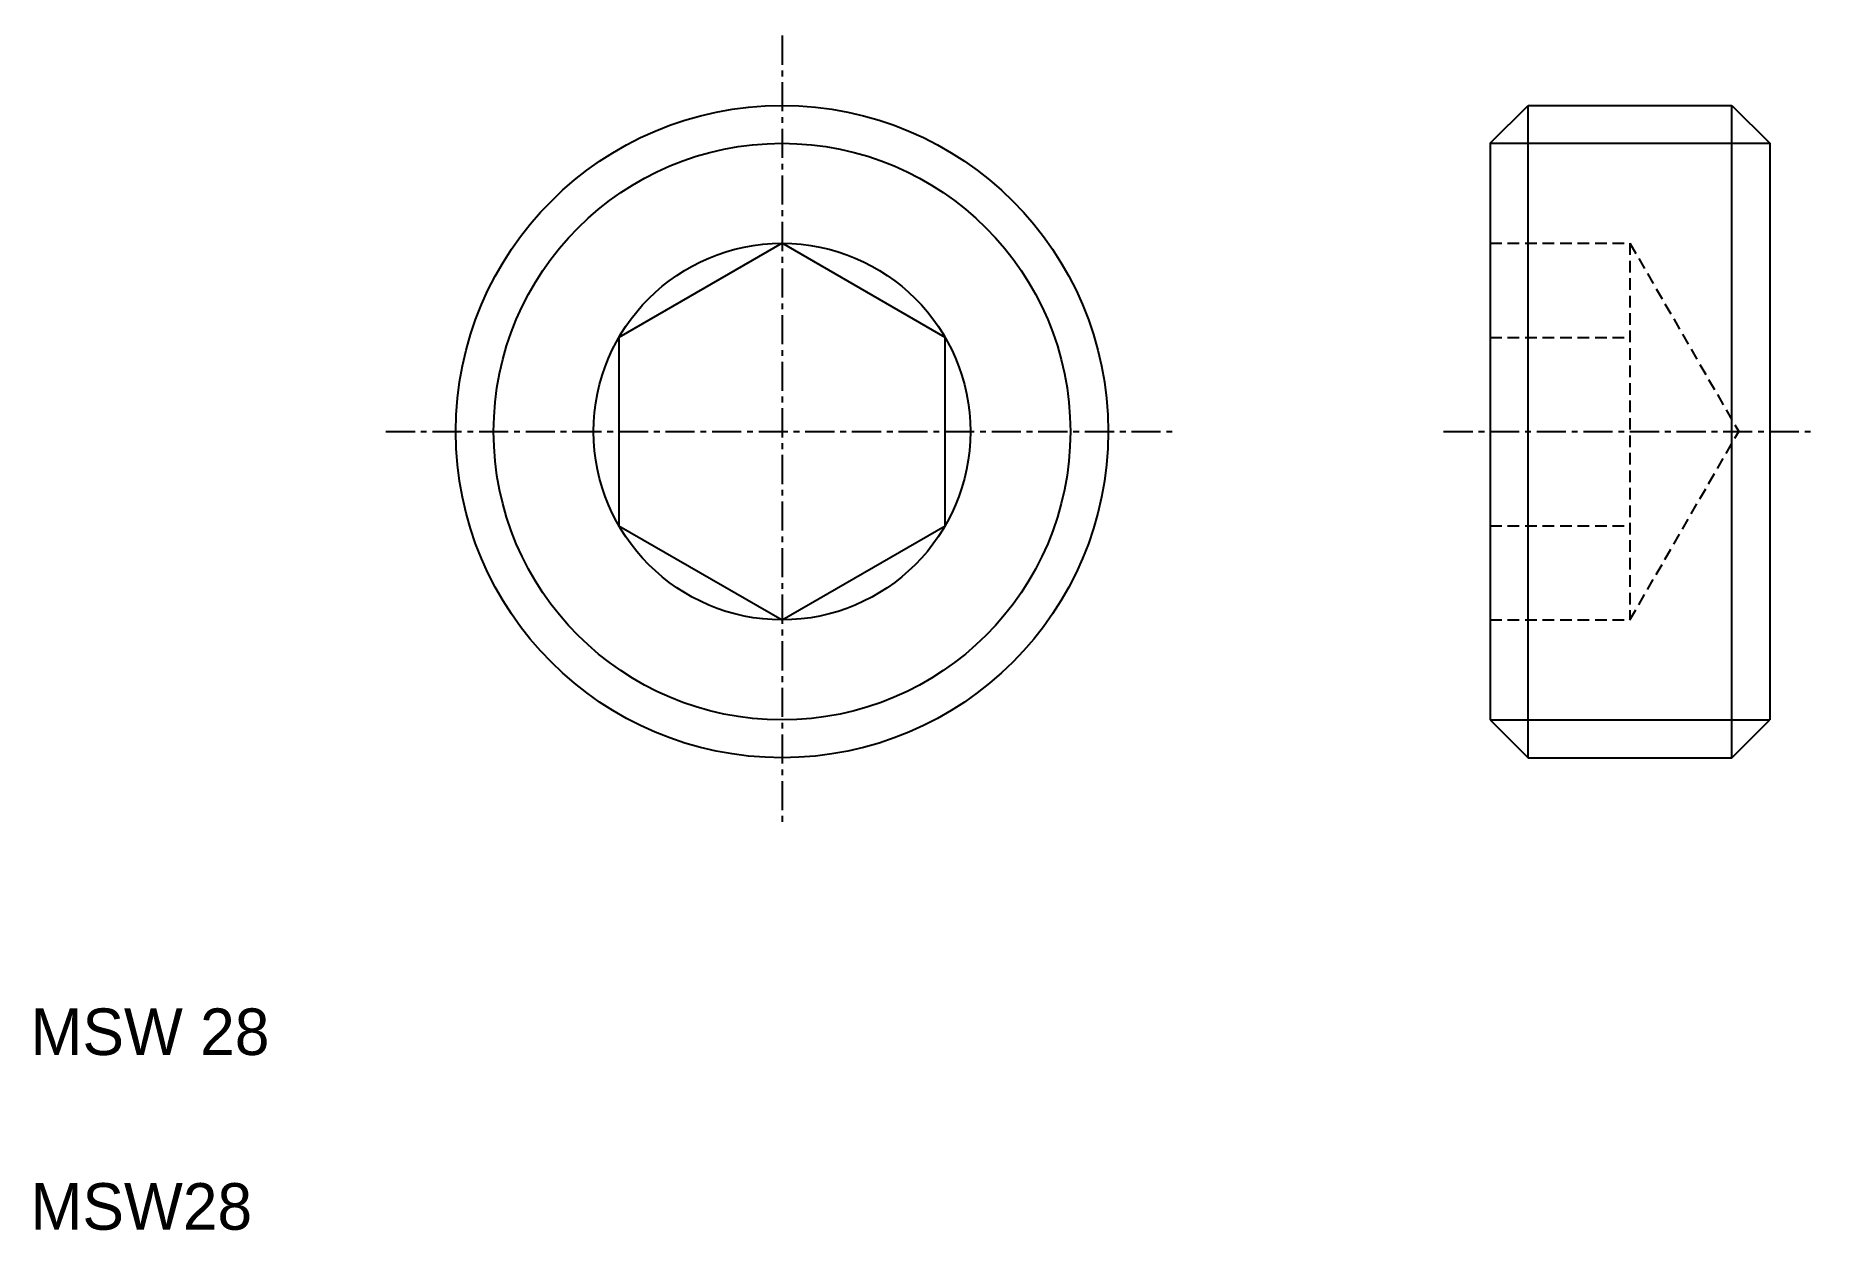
# Model space of a CAD drawing. Extents: x 5.2 to 81.6, y 5 to 56.3.
import ezdxf

# ---------------------------------------------------------------- set-up
doc = ezdxf.new("R2010")
doc.units = 0
doc.linetypes.add('CENTER', pattern=[2, 1.25, -0.25, 0.25, -0.25])
doc.linetypes.add('DASHED', pattern=[0.75, 0.5, -0.25])
doc.layers.get('0').update_dxf_attribs({"linetype": 'CONTINUOUS'})
doc.layers.add('CENTER', color=1, linetype='CENTER')

msp = doc.modelspace()

# ---------------------------------------------------------------- linework, layer by layer
at = {"color": 7, "linetype": 'CONTINUOUS'}
for p, q in [((67.645, 51.64), (69.269, 53.264)), ((69.269, 25.264), (69.269, 53.264)), ((69.269, 53.264), (78.021, 53.264)), ((78.021, 25.264), (78.021, 53.264)), ((78.021, 53.264), (79.645, 51.64)), ((67.645, 51.64), (67.645, 26.888)), ((79.645, 51.64), (79.645, 26.888)), ((37.252, 47.347), (30.252, 43.305)), ((44.252, 43.305), (37.252, 47.347)), ((30.252, 43.305), (30.252, 35.223)), ((44.252, 35.223), (44.252, 43.305)), ((30.252, 35.223), (37.252, 31.181)), ((37.252, 31.181), (44.252, 35.223)), ((67.645, 26.888), (69.269, 25.264)), ((78.021, 25.264), (79.645, 26.888)), ((69.269, 25.264), (78.021, 25.264))]:
    msp.add_line(p, q, dxfattribs=at)
at = {"color": 3, "linetype": 'CONTINUOUS'}
for p, q in [((67.645, 51.64), (79.645, 51.64)), ((67.645, 26.888), (79.645, 26.888))]:
    msp.add_line(p, q, dxfattribs=at)
at = {"color": 3, "linetype": 'DASHED'}
for p, q in [((67.645, 47.347), (73.645, 47.347)), ((73.645, 47.347), (78.311, 39.264)), ((73.645, 47.347), (73.645, 31.181)), ((74.811, 45.326), (74.811, 45.326)), ((67.645, 43.305), (73.645, 43.305)), ((75.978, 43.305), (75.978, 43.305)), ((73.645, 31.181), (78.311, 39.264)), ((67.645, 35.223), (73.645, 35.223)), ((67.645, 31.181), (73.645, 31.181))]:
    msp.add_line(p, q, dxfattribs=at)
at = {"color": 7, "linetype": 'CONTINUOUS'}
for radius in [14, 8.083]:
    msp.add_circle((37.252, 39.264), radius, dxfattribs=at)
at = {"color": 3, "linetype": 'CONTINUOUS'}
msp.add_circle((37.252, 39.264), 12.376, dxfattribs=at)
at = {"layer": 'CENTER', "color": 1, "linetype": 'CENTER'}
for p, q in [((37.252, 56.264), (37.252, 22.264)), ((20.252, 39.264), (54.252, 39.264)), ((65.645, 39.264), (81.645, 39.264))]:
    msp.add_line(p, q, dxfattribs=at)

# ---------------------------------------------------------------- texts
at = {"color": 7, "linetype": 'CONTINUOUS'}
for s, p in [('MSW 28', (5, 12.5)), ('MSW28', (5, 5))]:
    msp.add_text(s, height=2, dxfattribs=at).set_placement(p)

doc.saveas('drawing.dxf')
